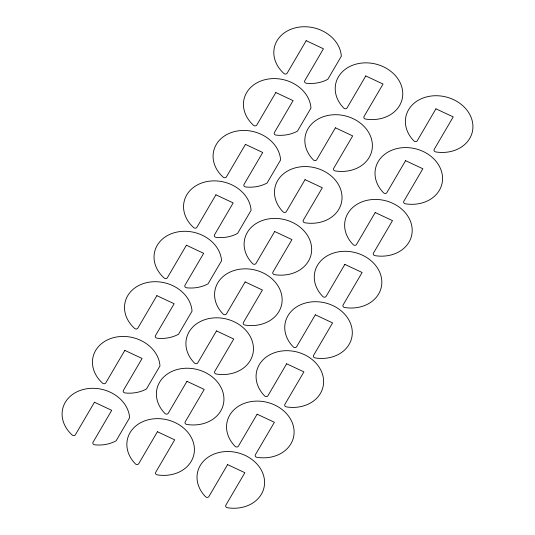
<?xml version="1.0" encoding="UTF-8"?>
<svg xmlns="http://www.w3.org/2000/svg" width="535" height="535" viewBox="0 0 535 535"><rect width="100%" height="100%" fill="white"/><g stroke="black" fill="none" stroke-linecap="round" stroke-linejoin="round"><path stroke-width="0.8" d="M94.454 402.24L75.395 434.788A2.006 1.645 13.7 0 1 72.205 435.029A34.093 27.994 13.7 0 1 81.995 389.848A34.093 27.994 13.7 0 1 129.604 417.788L116.102 440.833A34.093 27.994 13.7 0 1 94.728 444.819A2.006 1.645 13.7 0 1 92.996 442.318L111.728 410.332L94.454 402.24M124.822 350.385L105.763 382.933A2.006 1.645 13.7 0 1 102.573 383.167A34.093 27.994 13.7 0 1 112.363 337.986A34.093 27.994 13.7 0 1 159.965 365.933L146.47 388.978A34.093 27.994 13.7 0 1 125.096 392.964A2.006 1.645 13.7 0 1 123.364 390.463L142.096 358.477L124.822 350.385M156.875 295.648L137.816 328.196A2.006 1.645 13.7 0 1 134.626 328.43A34.093 27.994 13.7 0 1 144.417 283.249A34.093 27.994 13.7 0 1 192.025 311.189L178.523 334.241A34.093 27.994 13.7 0 1 157.15 338.227A2.006 1.645 13.7 0 1 155.417 335.726L174.149 303.74L156.875 295.648M186.401 245.231L167.341 277.779A2.006 1.645 13.7 0 1 164.151 278.013A34.093 27.994 13.7 0 1 173.942 232.832A34.093 27.994 13.7 0 1 221.543 260.779L208.048 283.824A34.093 27.994 13.7 0 1 186.675 287.81A2.006 1.645 13.7 0 1 184.943 285.309L203.674 253.322L186.401 245.231M215.926 194.814L196.86 227.362A2.006 1.645 13.7 0 1 193.67 227.602A34.093 27.994 13.7 0 1 203.46 182.422A34.093 27.994 13.7 0 1 251.069 210.362L237.573 233.407A34.093 27.994 13.7 0 1 216.193 237.393A2.006 1.645 13.7 0 1 214.461 234.892L233.193 202.905L215.926 194.814M245.445 144.396L226.385 176.945A2.006 1.645 13.7 0 1 223.195 177.185A34.093 27.994 13.7 0 1 232.986 132.005A34.093 27.994 13.7 0 1 280.594 159.945L267.099 182.99A34.093 27.994 13.7 0 1 245.719 186.976A2.006 1.645 13.7 0 1 243.987 184.475L262.718 152.488L245.445 144.396M275.813 92.542L256.753 125.09A2.006 1.645 13.7 0 1 253.563 125.324A34.093 27.994 13.7 0 1 263.354 80.143A34.093 27.994 13.7 0 1 310.962 108.09L297.46 131.135A34.093 27.994 13.7 0 1 276.087 135.121A2.006 1.645 13.7 0 1 274.355 132.62L293.086 100.633L275.813 92.542M306.18 40.687L287.121 73.235A2.006 1.645 13.7 0 1 283.931 73.469A34.093 27.994 13.7 0 1 293.722 28.288A34.093 27.994 13.7 0 1 341.323 56.228L327.828 79.28A34.093 27.994 13.7 0 1 306.455 83.266A2.006 1.645 13.7 0 1 304.723 80.765L323.454 48.779L306.18 40.687M157.424 431.738L138.692 463.731A2.006 1.645 13.7 0 1 135.408 463.878A34.093 27.994 13.7 0 1 145.894 420.463A34.093 27.994 13.7 0 1 193.897 444.618A34.093 27.994 13.7 0 1 157.237 474.866A2.006 1.645 13.7 0 1 155.638 472.385L174.698 439.83L157.424 431.738M186.949 381.321L168.217 413.314A2.006 1.645 13.7 0 1 164.934 413.461A34.093 27.994 13.7 0 1 175.42 370.046A34.093 27.994 13.7 0 1 223.423 394.208A34.093 27.994 13.7 0 1 186.762 424.449A2.006 1.645 13.7 0 1 185.163 421.968L204.223 389.413L186.949 381.321M216.474 330.911L197.743 362.897A2.006 1.645 13.7 0 1 194.459 363.044A34.093 27.994 13.7 0 1 204.945 319.629A34.093 27.994 13.7 0 1 252.941 343.791A34.093 27.994 13.7 0 1 216.28 374.032A2.006 1.645 13.7 0 1 214.682 371.551L233.741 339.003L216.474 330.911M245.15 281.932L226.419 313.925A2.006 1.645 13.7 0 1 223.135 314.072A34.093 27.994 13.7 0 1 233.621 270.656A34.093 27.994 13.7 0 1 281.624 294.812A34.093 27.994 13.7 0 1 244.963 325.053A2.006 1.645 13.7 0 1 243.365 322.572L262.424 290.024L245.15 281.932M274.676 231.515L255.944 263.508A2.006 1.645 13.7 0 1 252.66 263.655A34.093 27.994 13.7 0 1 263.146 220.239A34.093 27.994 13.7 0 1 311.149 244.395A34.093 27.994 13.7 0 1 274.488 274.642A2.006 1.645 13.7 0 1 272.89 272.161L291.95 239.606L274.676 231.515M305.044 179.66L286.312 211.646A2.006 1.645 13.7 0 1 283.028 211.8A34.093 27.994 13.7 0 1 293.514 168.385A34.093 27.994 13.7 0 1 341.517 192.54A34.093 27.994 13.7 0 1 304.856 222.781A2.006 1.645 13.7 0 1 303.251 220.3L322.317 187.752L305.044 179.66M335.412 127.805L316.68 159.791A2.006 1.645 13.7 0 1 313.396 159.945A34.093 27.994 13.7 0 1 323.882 116.523A34.093 27.994 13.7 0 1 371.879 140.685A34.093 27.994 13.7 0 1 335.218 170.926A2.006 1.645 13.7 0 1 333.619 168.445L352.679 135.897L335.412 127.805M365.779 75.95L347.048 107.936A2.006 1.645 13.7 0 1 343.764 108.083A34.093 27.994 13.7 0 1 354.244 64.668A34.093 27.994 13.7 0 1 402.246 88.83A34.093 27.994 13.7 0 1 365.586 119.071A2.006 1.645 13.7 0 1 363.987 116.59L383.047 84.042L365.779 75.95M227.596 464.614L208.857 496.6A2.006 1.645 13.7 0 1 205.574 496.754A34.093 27.994 13.7 0 1 216.06 453.339A34.093 27.994 13.7 0 1 264.063 477.494A34.093 27.994 13.7 0 1 227.402 507.735A2.006 1.645 13.7 0 1 225.803 505.254L244.863 472.706L227.596 464.614M257.114 414.197L238.383 446.183A2.006 1.645 13.7 0 1 235.099 446.337A34.093 27.994 13.7 0 1 245.585 402.922A34.093 27.994 13.7 0 1 293.588 427.077A34.093 27.994 13.7 0 1 256.927 457.318A2.006 1.645 13.7 0 1 255.329 454.837L274.388 422.289L257.114 414.197M286.64 363.78L267.908 395.773A2.006 1.645 13.7 0 1 264.624 395.92A34.093 27.994 13.7 0 1 275.11 352.505A34.093 27.994 13.7 0 1 323.113 376.66A34.093 27.994 13.7 0 1 286.452 406.901A2.006 1.645 13.7 0 1 284.847 404.42L303.913 371.872L286.64 363.78M315.322 314.807L296.584 346.794A2.006 1.645 13.7 0 1 293.3 346.941A34.093 27.994 13.7 0 1 303.786 303.526A34.093 27.994 13.7 0 1 351.789 327.688A34.093 27.994 13.7 0 1 315.128 357.928A2.006 1.645 13.7 0 1 313.53 355.447L332.589 322.899L315.322 314.807M344.841 264.39L326.109 296.377A2.006 1.645 13.7 0 1 322.826 296.53A34.093 27.994 13.7 0 1 333.312 253.115A34.093 27.994 13.7 0 1 381.315 277.27A34.093 27.994 13.7 0 1 344.654 307.511A2.006 1.645 13.7 0 1 343.055 305.03L362.115 272.482L344.841 264.39M375.209 212.535L356.477 244.522A2.006 1.645 13.7 0 1 353.194 244.669A34.093 27.994 13.7 0 1 363.68 201.254A34.093 27.994 13.7 0 1 411.683 225.416A34.093 27.994 13.7 0 1 375.022 255.656A2.006 1.645 13.7 0 1 373.423 253.175L392.483 220.627L375.209 212.535M405.577 160.674L386.845 192.667A2.006 1.645 13.7 0 1 383.562 192.814A34.093 27.994 13.7 0 1 394.048 149.399A34.093 27.994 13.7 0 1 442.05 173.554A34.093 27.994 13.7 0 1 405.39 203.802A2.006 1.645 13.7 0 1 403.785 201.321L422.851 168.766L405.577 160.674M435.945 108.819L417.213 140.812A2.006 1.645 13.7 0 1 413.93 140.959A34.093 27.994 13.7 0 1 424.415 97.544A34.093 27.994 13.7 0 1 472.412 121.699A34.093 27.994 13.7 0 1 435.751 151.94A2.006 1.645 13.7 0 1 434.152 149.459L453.219 116.911L435.945 108.819"/></g></svg>
